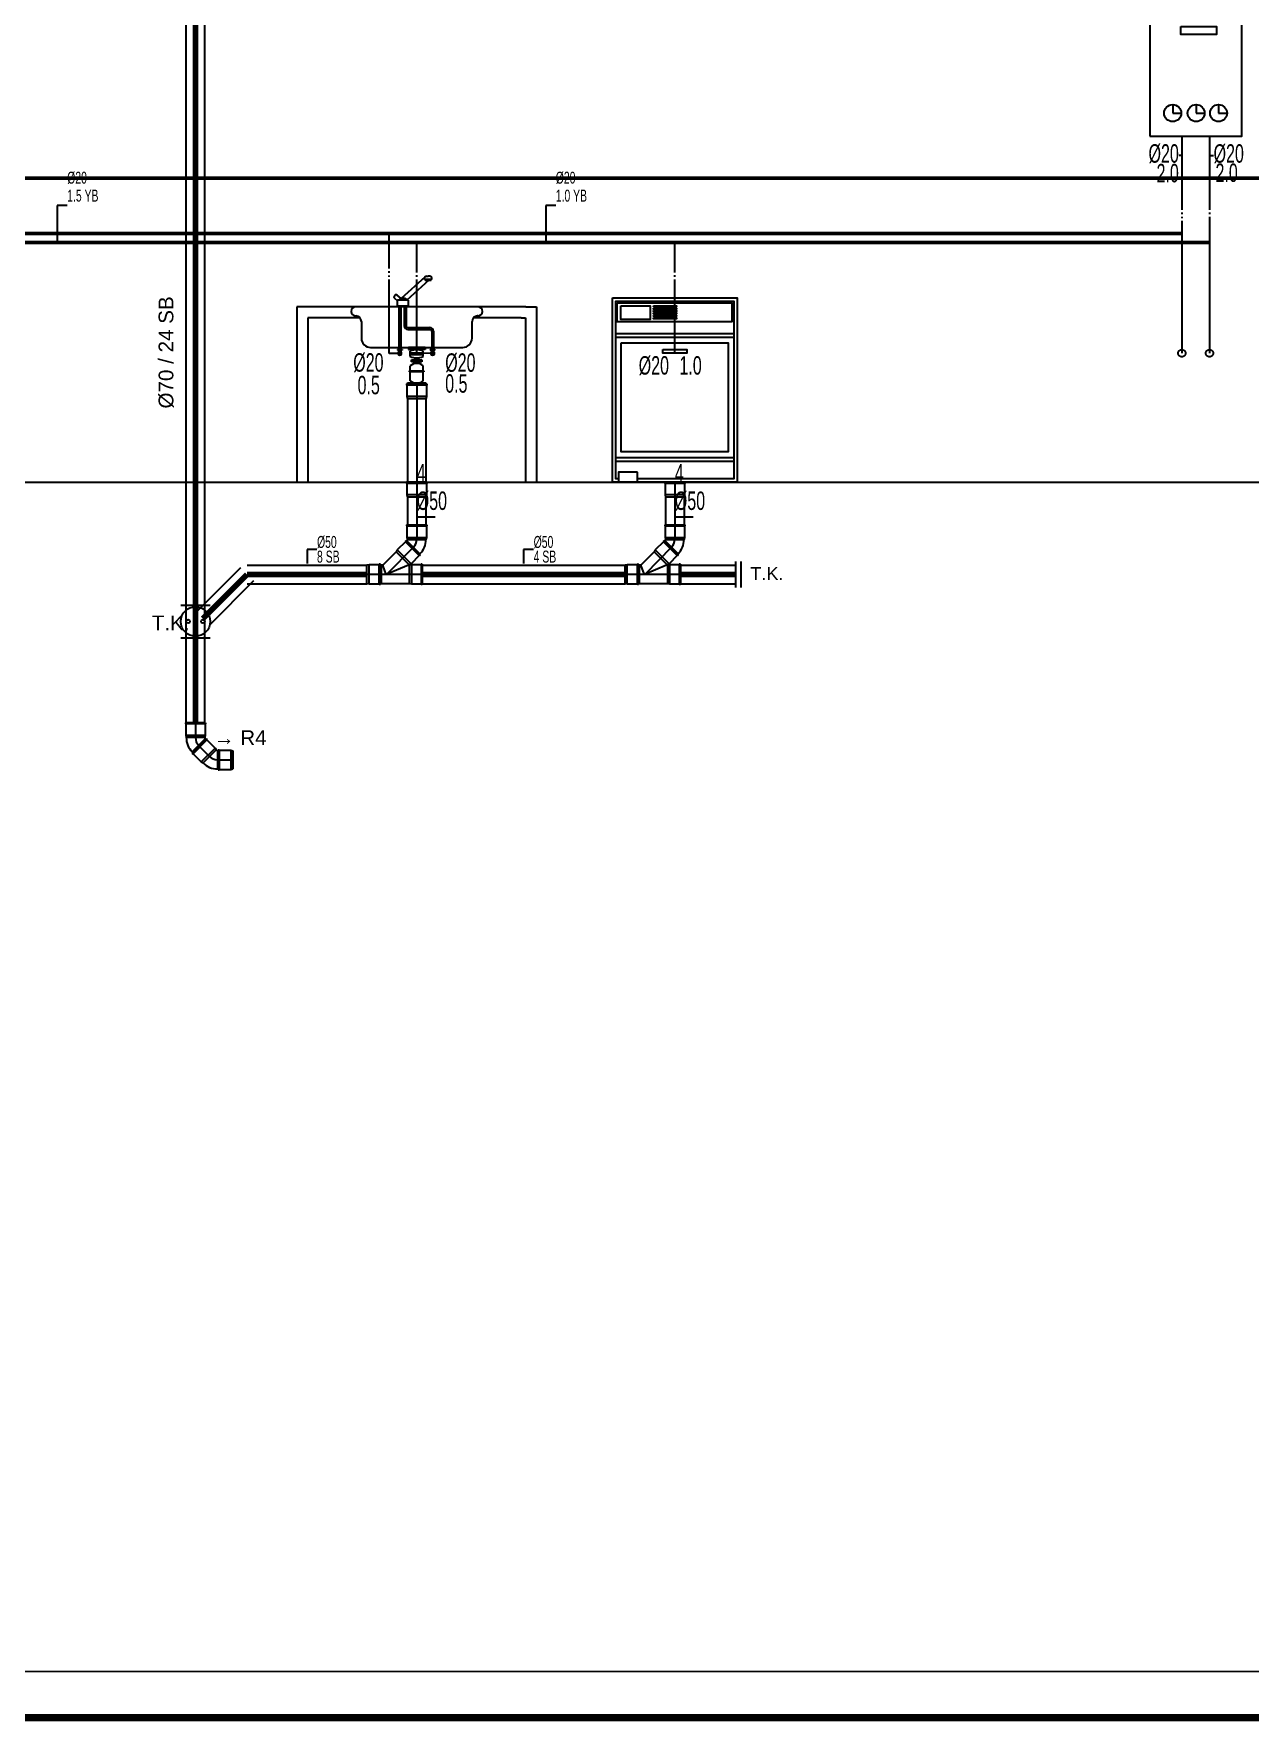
# Model space of a CAD drawing. Header units: centimetres. Extents: x -13133 to 30552, y -2 to 4552.
# Drawn here: x 19552 to 20212, y -2 to 913 of the extents above; entities that cross this region are included whole.
import ezdxf
from ezdxf.enums import TextEntityAlignment as Align

# ---------------------------------------------------------------- set-up
doc = ezdxf.new("R2010")
doc.units = ezdxf.units.CM
for name, pattern in [('BASMA HATTI', [31, 25, -6]), ('PIS', [38, 30, -8]), ('PISSU HATTI', [26, 20, -6]), ('SICAK', [4.6, 4, -0.15, 0.075, -0.15, 0.075, -0.15]), ('SOGUK', [4.375, 4, -0.15, 0.075, -0.15])]:
    doc.linetypes.add(name, pattern=pattern)
for name, color, linetype in [('MTY-PIS-SU-BORUSU', 6, 'PIS'), ('MTY-PISSU-BORU', 6, 'CONTINUOUS'), ('MTY-PISSU-BORU-TAVANDAN', 6, 'PISSU HATTI'), ('MTY-PISSU-CAP', 211, 'CONTINUOUS'), ('MTY-PVC', 43, 'CONTINUOUS'), ('MTY-SICAKSU-BORU', 1, 'BASMA HATTI'), ('MTY-SOGUKSU-BORU', 5, 'CONTINUOUS'), ('MTY-TEFRIS', 15, 'CONTINUOUS'), ('MTY-TEMIZSU-CAP', 101, 'CONTINUOUS'), ('MTY-VANA', 1, 'CONTINUOUS'), ('MTY-YUK-BIRIMI', 7, 'CONTINUOUS'), ('ROTAS-PAFTA', 7, 'CONTINUOUS'), ('ROTAS-PIS-SU-BORUSU', 6, 'PIS'), ('ROTAS-PISSU-CAP', 211, 'CONTINUOUS'), ('ROTAS-PVC', 43, 'CONTINUOUS'), ('ROTAS-SEMA', 8, 'CONTINUOUS'), ('ROTAS-SICAKSU-BORU', 1, 'BASMA HATTI'), ('ROTAS-SOGUKSU-BORU', 5, 'CONTINUOUS'), ('ROTAS-TEFRIS', 15, 'CONTINUOUS'), ('ROTAS-VANA', 1, 'CONTINUOUS')]:
    doc.layers.add(name, color=color, linetype=linetype)
doc.styles.add('CAP', font='wturkce.SHX', dxfattribs={"width": 0.65})
doc.styles.add('MTY_CAP', font='wturkce.SHX', dxfattribs={"width": 0.65, "height": 20})
doc.styles.add('MTYCAPLT', font='arial.ttf', dxfattribs={"width": 0.65, "height": 1})
doc.styles.add('ROTAS', font='arial.ttf')
doc.linetypes.add('PİS SU', pattern='A,6,-0.4,[")",Standard,S=1,R=0,X=-0.1,Y=-0.375],-0.2', length=6.6)

# ---------------------------------------------------------------- blocks, each defined once
blk = doc.blocks.new('EVIYE1 KOLON')
at = {"layer": 'MTY-PISSU-BORU-TAVANDAN', "linetype": 'PİS SU', "ltscale": 5}
blk.add_line((0, 53.81), (0, 0), dxfattribs=at)
at = {"layer": 'MTY-PVC', "color": 43}
for p, q in [((-5.5, 53.32), (-5.5, 52.72)), ((-5.03, 53.32), (-5.5, 53.32)), ((-5.3, 52.72), (-5.5, 52.72)), ((5.3, 52.72), (-5.3, 52.72)), ((-5.3, 52.72), (-5.3, 46.46)), ((5.3, 46.46), (-5.3, 46.46)), ((-5.3, 46.46), (-5, 45.32)), ((5, 53.32), (-5.03, 53.32)), ((5, 53.81), (-5, 53.81)), ((-5, 53.81), (-5, 53.32)), ((5.5, 53.32), (4.97, 53.32)), ((5, 53.81), (5, 53.32)), ((5.3, 46.46), (5, 45.32)), ((5.5, 52.72), (5.3, 52.72)), ((5.3, 52.72), (5.3, 46.46)), ((5.5, 53.32), (5.5, 52.72)), ((5, 45.32), (-5, 45.32)), ((-5, 45.32), (-5, 0)), ((5, 45.32), (5, 0))]:
    blk.add_line(p, q, dxfattribs=at)
at = {"layer": 'MTY-SICAKSU-BORU', "linetype": 'SICAK', "ltscale": 10}
for p, q in [((-15, 69.92), (-15, 135)), ((-9.13, 69.92), (-15, 69.92))]:
    blk.add_line(p, q, dxfattribs=at)
at = {"layer": 'MTY-SOGUKSU-BORU', "linetype": 'SOGUK', "ltscale": 10}
for p, q in [((0, 70), (0, 130)), ((9.14, 69.92), (0, 70))]:
    blk.add_line(p, q, dxfattribs=at)
at = {"layer": 'MTY-TEFRIS', "color": 4}
for p, q in [((4.33, 111.2), (-8.43, 99.61)), ((4.2, 109.98), (4.29, 110.82)), ((4.2, 109.98), (6.23, 109.98)), ((4.58, 109.98), (4.58, 109.64)), ((7.82, 109.98), (4.58, 109.98)), ((5.28, 111.72), (6.23, 111.72)), ((7.17, 111.72), (6.23, 111.72)), ((8.25, 109.98), (6.23, 109.98)), ((7.82, 109.64), (7.82, 109.98)), ((8.25, 109.98), (8.16, 110.82)), ((-11.94, 101.4), (-12.12, 101.2)), ((-8.36, 99.67), (-10.53, 101.52)), ((6.58, 109.64), (-5.44, 98.72)), ((4.58, 109.64), (7.82, 109.64)), ((33.13, 95.2), (-33.13, 95.2)), ((-12.01, 99.79), (-10.45, 98.47)), ((-4.38, 98.72), (-10.45, 98.72)), ((-10.45, 95.77), (-10.45, 98.72)), ((-10.45, 95.77), (-4.38, 95.77)), ((-10, 95.77), (-10, 95.39)), ((-10, 95.39), (-4.8, 95.39)), ((-9.63, 95.39), (-9.63, 71.96)), ((-9.34, 98.78), (-9.41, 98.72)), ((-8.63, 95.39), (-8.63, 71.96)), ((-8.36, 99.62), (-7.41, 99.62)), ((-6.47, 99.62), (-7.41, 99.62)), ((-6.76, 95.39), (-6.76, 84.89)), ((-5.76, 95.39), (-5.76, 84.89)), ((-4.8, 95.39), (-4.8, 95.77)), ((-4.38, 95.77), (-4.38, 98.72)), ((-33.13, 90.2), (-33, 90.2)), ((-30, 87.2), (-30, 78.16)), ((-4.76, 83.89), (7.14, 83.89)), ((-4.76, 82.89), (7.14, 82.89)), ((30, 78.16), (30, 87.2)), ((33.13, 90.2), (33, 90.2)), ((8.14, 81.89), (8.14, 71.96)), ((9.14, 81.89), (9.14, 71.96)), ((-25, 73.16), (25, 73.16)), ((-10.38, 71.96), (-10.38, 71.58)), ((-9.13, 71.96), (-10.38, 71.96)), ((-10.38, 71.58), (-9.13, 71.58)), ((-9.63, 71.58), (-9.63, 69.92)), ((-9.63, 69.92), (-8.63, 69.92)), ((-9.13, 71.96), (-7.87, 71.96)), ((-7.87, 71.58), (-9.13, 71.58)), ((-8.63, 71.58), (-8.63, 69.92)), ((-7.87, 71.96), (-7.87, 71.58)), ((4.54, 73.16), (-4.54, 73.16)), ((-4.54, 73.16), (-4.54, 72.09)), ((-4.54, 72.09), (0, 72.09)), ((-3.49, 68.17), (-3.49, 71.17)), ((3.49, 70.09), (-3.49, 70.09)), ((3.49, 69.1), (-3.49, 69.1)), ((-2.75, 65.33), (-2.75, 66.46)), ((-2.75, 66.46), (2.86, 66.46)), ((2.86, 65.93), (-2.75, 65.93)), ((2.86, 65.33), (-2.75, 65.33)), ((-1, 72.09), (-1, 71.78)), ((-1, 67.56), (-1, 66.46)), ((-1, 65.33), (-1, 64.49)), ((4.54, 72.09), (0, 72.09)), ((1, 72.09), (1, 71.78)), ((1, 67.56), (1, 66.46)), ((1, 65.33), (1, 64.49)), ((2.86, 66.46), (2.86, 65.33)), ((3.49, 68.17), (3.49, 71.17)), ((4.54, 73.16), (4.54, 72.09)), ((7.38, 71.96), (7.38, 71.58)), ((8.64, 71.96), (7.38, 71.96)), ((7.38, 71.58), (8.64, 71.58)), ((8.14, 71.58), (8.14, 69.92)), ((9.14, 69.92), (8.14, 69.92)), ((8.64, 71.96), (9.9, 71.96)), ((9.9, 71.58), (8.64, 71.58)), ((9.14, 71.58), (9.14, 69.92)), ((9.9, 71.96), (9.9, 71.58)), ((-3.95, 59.82), (-3.95, 60.41)), ((-3.95, 60.41), (3.82, 60.41)), ((3.82, 59.82), (-3.95, 59.82)), ((-3.49, 60.41), (-3.49, 63.23)), ((-3.49, 55.1), (-3.49, 59.82)), ((3.49, 60.41), (3.49, 63.23)), ((3.49, 55.1), (3.49, 59.82)), ((3.82, 60.41), (3.82, 59.82))]:
    blk.add_line(p, q, dxfattribs=at)
at = {"layer": 'MTY-TEFRIS', "color": 2}
for p, q in [((-65, 95.2), (-65, 0)), ((59.11, 95.2), (-65, 95.2)), ((59.11, 95.2), (65, 95.2)), ((65, 95.2), (65, 0)), ((-59, 89.2), (-59, 0)), ((-30.76, 89.2), (-59, 89.2)), ((56.74, 89.2), (30.76, 89.2)), ((56.74, 89.2), (59, 89.2)), ((59, 89.2), (59, 0))]:
    blk.add_line(p, q, dxfattribs=at)
at = {"layer": 'MTY-TEFRIS', "color": 4}
for centre, radius, start, end in [((5.28, 110.72), 1, 90, 174.07007), ((7.17, 110.72), 1, 5.92993, 90), ((-11.36, 100.55), 1, 139.57371, 229.57371), ((-11.18, 100.76), 1, 49.57371, 139.57371), ((-33.13, 92.7), 2.5, 90, 270), ((-8.36, 98.62), 1, 90, 174.07007), ((-6.47, 98.62), 1, 5.92993, 90), ((33.13, 92.7), 2.5, 270, 90), ((-33, 87.2), 3, 0, 90), ((-4.76, 84.89), 2, 180, 270), ((-4.76, 84.89), 1, 180, 270), ((7.14, 81.89), 2, 0, 90), ((7.14, 81.89), 1, 0, 90), ((33, 87.2), 3, 90, 180), ((-25, 78.16), 5, 180, 270), ((25, 78.16), 5, 270, 0), ((-9.13, 69.92), 1, 119.88579, 60.11421), ((-9.13, 70), 0.506, 189.04535, 350.95465), ((0, 62.3), 9.53, 68.53271, 111.46729), ((0, 77.03), 9.53, 248.53271, 291.46729), ((0, 59.16), 5.35, 49.37058, 130.62942), ((8.64, 69.92), 1, 119.88579, 60.11421), ((8.64, 70), 0.506, 189.04535, 350.95465), ((0, 59.16), 5.35, 229.37058, 310.62942)]:
    blk.add_arc(centre, radius, start, end, dxfattribs=at)
at = {"layer": 'MTY-PISSU-CAP', "lineweight": -3, "ltscale": 100, "style": 'CAP', "width": 0.65}
blk.add_attdef('PSCP', text='', height=10, dxfattribs=at).set_placement((0, -10), align=Align.MIDDLE_LEFT)
at = {"layer": 'MTY-TEMIZSU-CAP', "color": 101, "style": 'CAP', "width": 0.65}
blk.add_attdef('SCCP', text='', height=10, dxfattribs=at).set_placement((-18, 65), align=Align.MIDDLE_RIGHT)
blk.add_attdef('SOCP', text='', height=10, dxfattribs=at).set_placement((15.46, 64.92), align=Align.MIDDLE_LEFT)
at = {"layer": 'MTY-YUK-BIRIMI', "color": 101, "style": 'CAP', "width": 0.65}
blk.add_attdef('SC', text='', height=10, dxfattribs=at).set_placement((-20, 52.74), align=Align.MIDDLE_RIGHT)
blk.add_attdef('SO', text='', height=10, dxfattribs=at).set_placement((15.46, 53.61), align=Align.MIDDLE_LEFT)
at = {"layer": 'MTY-YUK-BIRIMI', "color": 211, "lineweight": -3, "ltscale": 100, "style": 'CAP', "width": 0.65}
blk.add_attdef('PS', text='', height=10, dxfattribs=at).set_placement((0, 5), align=Align.MIDDLE_LEFT)
blk = doc.blocks.new('PVC CATAL SAG')
at = {"layer": 'MTY-PIS-SU-BORUSU', "linetype": 'PİS SU', "ltscale": 5}
for p, q in [((0, 0), (0, -23.03)), ((0, -23.03), (0, -31.02)), ((-1.76, -35.26), (-16.12, -49.85)), ((3, -50), (-27, -50))]:
    blk.add_line(p, q, dxfattribs=at)
blk.add_arc((-6, -31.02), 6, 315, 0, dxfattribs=at)
at = {"layer": 'MTY-PISSU-CAP', "lineweight": -3, "ltscale": 100}
for p, q in [((0, -15.84), (0, -25.84)), ((10, -18.89), (0, -18.89))]:
    blk.add_line(p, q, dxfattribs=at)
at = {"layer": 'MTY-PVC', "color": 43}
for p, q in [((-5.5, 0), (-5.5, -0.6)), ((5.5, 0), (-5.5, 0)), ((-5.3, -0.6), (-5.5, -0.6)), ((5.3, -0.6), (-5.3, -0.6)), ((-5.3, -0.6), (-5.3, -6.85)), ((5.3, -6.85), (-5.3, -6.85)), ((-5.3, -6.85), (-5, -7.99)), ((5, -7.99), (-5, -7.99)), ((-5, -7.99), (-5, -22.87)), ((5.3, -6.85), (5, -7.99)), ((5, -7.99), (5, -22.87)), ((5.5, -0.6), (5.3, -0.6)), ((5.3, -0.6), (5.3, -6.85)), ((5.5, 0), (5.5, -0.6)), ((-5.5, -23.03), (-5.5, -23.63)), ((-5.5, -23.03), (-4.97, -23.03)), ((-5.5, -23.63), (-5.3, -23.63)), ((-5.3, -23.63), (5.3, -23.63)), ((-5.3, -23.63), (-5.3, -29.88)), ((-5, -23.03), (5.03, -23.03)), ((5.03, -23.03), (5.5, -23.03)), ((5.3, -23.63), (5.5, -23.63)), ((5.3, -23.63), (5.3, -29.88)), ((5.5, -23.03), (5.5, -23.63)), ((-6.17, -32.27), (-10.59, -36.69)), ((-5.88, -31.7), (-6.31, -32.13)), ((-5.88, -31.7), (-6.31, -32.13)), ((-6.31, -32.13), (-6.17, -32.27)), ((-6.31, -32.13), (-6.17, -32.27)), ((-6.17, -32.27), (1.33, -39.76)), ((-5.88, -31.7), (-5.58, -32.01)), ((-5.88, -31.7), (-5.58, -32.01)), ((-5.29, -31.73), (-5.58, -32.01)), ((-5.58, -32.01), (1.54, -39.13)), ((-5.3, -29.88), (5.3, -29.88)), ((-5.3, -29.88), (-5, -31.02)), ((-5.29, -31.73), (1.78, -38.8)), ((-5, -31.02), (5, -31.02)), ((5.3, -29.88), (5, -31.02)), ((-25.86, -44.7), (-27, -45)), ((-27, -55), (-27, -45)), ((-25.86, -55.3), (-25.86, -44.7)), ((-20.33, -44.7), (-25.86, -44.7)), ((-19.73, -44.5), (-20.33, -44.5)), ((-20.33, -44.7), (-20.33, -44.5)), ((-20.33, -55.3), (-20.33, -44.7)), ((-19.73, -45), (-19.73, -44.5)), ((-19.73, -55), (-19.73, -45)), ((-19.33, -45), (-19.73, -45)), ((-18.46, -45), (-19.33, -45)), ((-19.33, -45), (-19.33, -55)), ((-19.33, -45), (-19.33, -55)), ((-19.33, -55), (-19.33, -45)), ((-19.33, -45), (-19.33, -55)), ((-11.15, -37.73), (-18.46, -45)), ((-16.5, -50), (-18.46, -45)), ((-4.43, -45), (-16.5, -50)), ((-10.59, -36.69), (-11.15, -37.73)), ((-11.15, -37.73), (-4.14, -44.75)), ((-10.59, -36.69), (-3.09, -44.18)), ((-4.14, -44.75), (-4.43, -45)), ((-4.02, -45), (-4.42, -45)), ((-3.09, -44.18), (-4.14, -44.75)), ((-2.88, -44.7), (-4.02, -45)), ((-4.02, -45), (-4.02, -55)), ((1.33, -39.76), (-3.09, -44.18)), ((2.4, -44.7), (-2.88, -44.7)), ((-2.88, -44.7), (-2.88, -55.3)), ((1.33, -39.76), (1.47, -39.9)), ((1.33, -39.76), (1.47, -39.9)), ((1.89, -39.48), (1.47, -39.9)), ((1.89, -39.48), (1.47, -39.9)), ((1.78, -38.8), (1.5, -39.08)), ((1.5, -39.08), (1.89, -39.48)), ((1.5, -39.08), (1.89, -39.48)), ((3, -44.5), (2.4, -44.5)), ((2.4, -44.5), (2.4, -44.7)), ((2.4, -44.7), (2.4, -55.3)), ((3, -44.5), (3, -45)), ((3, -45), (3, -55)), ((-25.86, -55.3), (-27, -55)), ((-20.33, -55.3), (-25.86, -55.3)), ((-20.33, -55.5), (-20.33, -55.3)), ((-19.73, -55.5), (-20.33, -55.5)), ((-19.73, -55.5), (-19.73, -55)), ((-19.33, -55), (-19.73, -55)), ((-4.02, -55), (-19.33, -55)), ((-2.88, -55.3), (-4.02, -55)), ((2.4, -55.3), (-2.88, -55.3)), ((2.4, -55.3), (2.4, -55.5)), ((3, -55.5), (2.4, -55.5)), ((3, -55), (3, -55.5))]:
    blk.add_line(p, q, dxfattribs=at)
for radius in [1, 11]:
    blk.add_arc((-6, -31.02), radius, 315, 0, dxfattribs=at)
blk = doc.blocks.new('BULASIK MAKINASI1 KOLON')
at = {"layer": 'MTY-SOGUKSU-BORU', "linetype": 'SOGUK', "ltscale": 10}
blk.add_line((0, 70), (0, 130), dxfattribs=at)
at = {"layer": 'MTY-TEFRIS', "color": 4}
for p, q in [((-32.01, 80.72), (32.01, 80.72)), ((-32.01, 78.63), (32.01, 78.63)), ((-32.01, 13.53), (32.01, 13.53)), ((-32.01, 11.44), (32.01, 11.44))]:
    blk.add_line(p, q, dxfattribs=at)
for points in [[(-33.81, 100), (33.81, 100), (33.81, 0), (-33.81, 0)], [(-20.26, 5.42), (-30.48, 5.42), (-30.48, 0), (-20.26, 0)]]:
    blk.add_lwpolyline(points, close=True, dxfattribs=at)
blk.add_lwpolyline([(-30.48, 1.8), (-32.01, 1.8), (-32.01, 98.2), (32.01, 98.2), (32.01, 1.8), (-20.26, 1.8)], dxfattribs=at)
at = {"layer": 'MTY-TEFRIS', "color": 2}
for points in [[(-31.19, 97.28), (30.96, 97.28), (30.96, 87.1), (-31.19, 87.1)], [(-29.31, 95.74), (-13.38, 95.74), (-13.38, 88.32), (-29.31, 88.32)], [(-11.61, 95.74), (0.92, 95.74), (0.92, 95.26), (-11.61, 95.26)], [(-11.61, 94.44), (0.92, 94.44), (0.92, 93.96), (-11.61, 93.96)], [(-11.61, 93.13), (0.92, 93.13), (0.92, 92.66), (-11.61, 92.66)], [(-11.61, 91.83), (0.92, 91.83), (0.92, 91.35), (-11.61, 91.35)], [(-11.61, 90.52), (0.92, 90.52), (0.92, 90.05), (-11.61, 90.05)], [(-11.61, 89.22), (0.92, 89.22), (0.92, 88.74), (-11.61, 88.74)], [(-29.02, 75.63), (29.02, 75.63), (29.02, 16.53), (-29.02, 16.53)], [(-6.53, 71.95), (6.53, 71.95), (6.53, 69.94), (-6.53, 69.94)]]:
    blk.add_lwpolyline(points, close=True, dxfattribs=at)
at = {"layer": 'MTY-PISSU-CAP', "lineweight": -3, "ltscale": 100, "style": 'CAP', "width": 0.65}
blk.add_attdef('PSCP', text='', height=10, dxfattribs=at).set_placement((0, -10), align=Align.MIDDLE_LEFT)
at = {"layer": 'MTY-TEMIZSU-CAP', "color": 101, "style": 'CAP', "width": 0.65}
blk.add_attdef('SOCP', text='', height=10, dxfattribs=at).set_placement((-3.17, 63.4), align=Align.MIDDLE_RIGHT)
at = {"layer": 'MTY-YUK-BIRIMI', "color": 101, "style": 'CAP', "width": 0.65}
blk.add_attdef('SO', text='', height=10, dxfattribs=at).set_placement((2.5, 63.4), align=Align.MIDDLE_LEFT)
at = {"layer": 'MTY-YUK-BIRIMI', "color": 211, "lineweight": -3, "ltscale": 100, "style": 'CAP', "width": 0.65}
blk.add_attdef('PS', text='', height=10, dxfattribs=at).set_placement((0, 5), align=Align.MIDDLE_LEFT)
blk = doc.blocks.new('MTY-PIS SU CAP SB')
at = {"layer": 'MTY-PISSU-CAP'}
for p, q in [((0.83, 1.17), (0, 1.17)), ((0, 1.17), (0, 0))]:
    blk.add_line(p, q, dxfattribs=at)
at = {"layer": 'MTY-PISSU-CAP', "style": 'MTY_CAP', "width": 0.65}
blk.add_attdef('PSCP_001', (0.83, 1.29), '', height=1, dxfattribs=at)
at = {"layer": 'MTY-YUK-BIRIMI', "color": 211, "style": 'MTY_CAP', "width": 0.65}
blk.add_attdef('PS_001', (0.83, 0.07), '', height=1, dxfattribs=at)
blk = doc.blocks.new('KOMBI1 KOLON')
at = {"layer": 'MTY-SICAKSU-BORU', "linetype": 'SICAK', "ltscale": 10}
for p in [(-15, 187.75), (-15, 135)]:
    blk.add_line(p, (-15, 70), dxfattribs=at)
blk.add_circle((-15, 70), 2, dxfattribs=at)
at = {"layer": 'MTY-SOGUKSU-BORU', "linetype": 'SOGUK', "ltscale": 10}
for p in [(0, 187.75), (0, 130)]:
    blk.add_line(p, (0, 70), dxfattribs=at)
blk.add_circle((0, 70), 2, dxfattribs=at)
at = {"layer": 'MTY-TEFRIS'}
for p, q in [((-19.97, 204.84), (-19.97, 200.22)), ((-7.25, 204.84), (-7.25, 200.22)), ((4.91, 204.84), (4.91, 200.22)), ((-19.97, 200.22), (-15.35, 200.22)), ((-7.25, 200.22), (-2.63, 200.22)), ((4.91, 200.22), (9.54, 200.22))]:
    blk.add_line(p, q, dxfattribs=at)
for points in [[(-32.4, 187.75), (17.6, 187.75), (17.6, 257.75), (-32.4, 257.75)], [(-15.48, 247.28), (3.88, 247.28), (3.88, 242.83), (-15.48, 242.83)]]:
    blk.add_lwpolyline(points, close=True, dxfattribs=at)
for centre in [(-19.97, 200.22), (-7.25, 200.22), (4.91, 200.22)]:
    blk.add_circle(centre, 4.62, dxfattribs=at)
at = {"layer": 'MTY-TEMIZSU-CAP', "color": 101}
for p, q in [((-15, 177.16), (-16.63, 177.16)), ((0, 177.16), (2.22, 177.16))]:
    blk.add_line(p, q, dxfattribs=at)
at = {"layer": 'MTY-TEMIZSU-CAP', "color": 101, "style": 'CAP', "width": 0.65}
blk.add_attdef('SCCP', text='', height=10, dxfattribs=at).set_placement((-16.63, 178.35), align=Align.MIDDLE_RIGHT)
blk.add_attdef('SOCP', text='', height=10, dxfattribs=at).set_placement((2.22, 178.34), align=Align.MIDDLE_LEFT)
at = {"layer": 'MTY-YUK-BIRIMI', "color": 101, "style": 'CAP', "width": 0.65}
blk.add_attdef('SC', text='', height=10, dxfattribs=at).set_placement((-16.63, 167.7), align=Align.MIDDLE_RIGHT)
blk.add_attdef('SO', text='', height=10, dxfattribs=at).set_placement((3.25, 167.91), align=Align.MIDDLE_LEFT)
blk = doc.blocks.new('MTY-TEMIZ SU CAP MB')
at = {"layer": 'MTY-TEMIZSU-CAP'}
for p, q in [((0.83, 3.1), (0, 3.1)), ((0, 3.1), (0, 0))]:
    blk.add_line(p, q, dxfattribs=at)
at = {"layer": 'MTY-TEMIZSU-CAP', "style": 'MTY_CAP', "width": 0.65}
for tag, p in [('SOCP_001', (0.83, 4.92)), ('SCCP_001', (0.83, 1.92))]:
    blk.add_attdef(tag, p, '', height=1, dxfattribs=at)
at = {"layer": 'MTY-YUK-BIRIMI', "color": 101, "style": 'MTY_CAP', "width": 0.65}
for tag, p in [('SO_001', (0.83, 3.42)), ('SC_001', (0.83, 0.42))]:
    blk.add_attdef(tag, p, '', height=1, dxfattribs=at)
blk = doc.blocks.new('MTY-TEMIZLEME KAPAGI KOLON')
at = {"layer": 'MTY-VANA', "color": 1, "ltscale": 75}
for p, q in [((-10, 11), (10, 11)), ((-10, -11), (10, -11))]:
    blk.add_line(p, q, dxfattribs=at)
for centre, radius in [((0, 0), 10), ((-5, 0), 1.25), ((5, 0), 1.25)]:
    blk.add_circle(centre, radius, dxfattribs=at)
at = {"layer": 'MTY-VANA', "color": 1, "ltscale": 75, "style": 'MTYCAPLT'}
blk.add_attdef('TK', (-29.6, -6), '', height=10, dxfattribs=at)
blk = doc.blocks.new('PVC DIRSEK')
at = {"layer": 'MTY-PISSU-BORU', "linetype": 'PİS SU', "ltscale": 5}
for p, q in [((0, 0), (0, -7.99)), ((1.99, -12.56), (7.65, -18.21)), ((11.89, -19.97), (20.28, -20.03))]:
    blk.add_line(p, q, dxfattribs=at)
for centre, start, end in [((6, -7.99), 180, 225), ((11.89, -13.97), 225, 270)]:
    blk.add_arc(centre, 6, start, end, dxfattribs=at)
at = {"layer": 'MTY-PVC', "color": 43}
for p, q in [((-5.5, 0), (-5.5, -0.6)), ((5.5, 0), (-5.5, 0)), ((5.5, -0.6), (-5.5, -0.6)), ((-5.3, -0.6), (-5.3, -6.85)), ((5.3, -6.85), (-5.3, -6.85)), ((-5.3, -6.85), (-5, -7.99)), ((5, -7.99), (-5, -7.99)), ((5.29, -8.7), (-1.78, -15.77)), ((5.58, -8.98), (-1.56, -16.12)), ((6.31, -9.1), (-1.33, -16.73)), ((5.3, -6.85), (5, -7.99)), ((5.29, -8.7), (5.58, -8.98)), ((5.3, -0.6), (5.3, -6.85)), ((5.5, 0), (5.5, -0.6)), ((5.88, -8.67), (5.51, -9.04)), ((5.88, -8.67), (5.58, -8.98)), ((5.88, -8.67), (6.31, -9.1)), ((5.88, -8.67), (6.31, -9.1)), ((6.31, -9.1), (6.17, -9.24)), ((-1.5, -16.05), (-1.89, -16.45)), ((-1.56, -16.12), (-1.89, -16.45)), ((-1.89, -16.45), (-1.47, -16.88)), ((-1.89, -16.45), (-1.47, -16.88)), ((-1.78, -15.77), (-1.5, -16.05)), ((-1.33, -16.73), (-1.47, -16.88)), ((-1.33, -16.73), (-1.47, -16.88)), ((6.17, -9.24), (-1.33, -16.73)), ((-1.33, -16.73), (3.09, -21.15)), ((10.59, -13.66), (3.09, -21.15)), ((11.18, -14.68), (4.11, -21.75)), ((6.17, -9.24), (10.59, -13.66)), ((10.59, -13.66), (11.18, -14.68)), ((11.89, -14.97), (11.89, -24.97)), ((11.89, -14.97), (12.29, -14.97)), ((12.29, -14.53), (12.29, -14.97)), ((12.29, -14.53), (12.89, -14.53)), ((12.29, -14.97), (12.29, -25.03)), ((12.89, -14.53), (12.89, -14.73)), ((12.89, -14.73), (12.89, -25.33)), ((12.89, -14.73), (19.14, -14.73)), ((19.14, -14.73), (20.28, -15.07)), ((19.14, -14.73), (19.14, -25.33)), ((20.28, -15.07), (20.28, -25)), ((3.09, -21.15), (4.11, -21.75)), ((11.89, -24.97), (12.29, -24.97)), ((12.29, -24.97), (12.29, -25.53)), ((12.29, -25.53), (12.89, -25.53)), ((12.89, -25.33), (19.14, -25.33)), ((12.89, -25.33), (12.89, -25.53)), ((19.14, -25.33), (20.28, -25))]:
    blk.add_line(p, q, dxfattribs=at)
for centre, radius, start, end in [((6, -7.99), 11, 180, 225), ((6, -7.99), 1, 180, 225), ((11.89, -13.97), 1, 225, 270), ((11.89, -13.97), 11, 225, 270)]:
    blk.add_arc(centre, radius, start, end, dxfattribs=at)

msp = doc.modelspace()

# ---------------------------------------------------------------- linework, layer by layer
at = {"layer": 'ROTAS-PAFTA'}
for points, const_width in [([(15040, 0), (23060, 0), (23060, 2800), (15040, 2800)], 4), ([(15065, 25), (23035, 25), (23035, 2775), (15065, 2775)], 1)]:
    msp.add_lwpolyline(points, close=True, dxfattribs=dict(at, const_width=const_width))
at = {"layer": 'ROTAS-PIS-SU-BORUSU', "const_width": 3}
for points in [[(19640, 539.5), (19640, 1770)], [(19668, 620), (19644, 596)], [(19668, 620), (19733, 620)], [(19763, 620), (19873, 620)], [(19903, 620), (19933, 620)]]:
    msp.add_lwpolyline(points, dxfattribs=at)
at = {"layer": 'ROTAS-PVC'}
for p, q in [((19635, 539.5), (19635, 1770)), ((19645, 539.5), (19645, 1770)), ((19664.46, 623.54), (19640.46, 599.54)), ((19668, 625), (19733, 625)), ((19763, 625), (19873, 625)), ((19903, 625), (19933, 625)), ((19933, 613), (19933, 627)), ((19936, 613), (19936, 627)), ((19671.54, 616.46), (19647.54, 592.46)), ((19668, 615), (19733, 615)), ((19763, 615), (19873, 615)), ((19903, 615), (19933, 615))]:
    msp.add_line(p, q, dxfattribs=at)
at = {"layer": 'ROTAS-SEMA'}
msp.add_lwpolyline([(15140, 670), (22960, 670)], dxfattribs=at)
at = {"layer": 'ROTAS-SICAKSU-BORU', "const_width": 2}
msp.add_lwpolyline([(20175, 805), (18405, 805)], dxfattribs=at)
at = {"layer": 'ROTAS-SOGUKSU-BORU', "const_width": 2}
for points in [[(15640.05, 835), (20608, 835), (20608, 800), (20640, 800)], [(18120, 800), (20190, 800)]]:
    msp.add_lwpolyline(points, dxfattribs=at)

# ---------------------------------------------------------------- block references
at = {"layer": 'ROTAS-TEFRIS'}
ref = msp.add_blockref('KOMBI1 KOLON', (20190, 670), dxfattribs=at)
ref.add_attrib('SO', '2.0', dxfattribs={"color": 101, "height": 10, "style": 'CAP', "width": 0.65}).set_placement((20193.25, 837.91), align=Align.MIDDLE_LEFT)
ref.add_attrib('SOCP', 'Ø20', dxfattribs={"color": 101, "height": 10, "style": 'CAP', "width": 0.65}).set_placement((20192.22, 848.34), align=Align.MIDDLE_LEFT)
ref.add_attrib('SC', '2.0', dxfattribs={"color": 101, "height": 10, "style": 'CAP', "width": 0.65}).set_placement((20173.37, 837.7), align=Align.MIDDLE_RIGHT)
ref.add_attrib('SCCP', 'Ø20', dxfattribs={"color": 101, "height": 10, "style": 'CAP', "width": 0.65}).set_placement((20173.37, 848.35), align=Align.MIDDLE_RIGHT)
ref = msp.add_blockref('MTY-TEMIZ SU CAP MB', (19565, 800), dxfattribs=dict(at, xscale=6.5, yscale=6.5))
ref.add_attrib('SO_001', '1.5 YB', (19570.42, 822.21), dxfattribs={"color": 101, "height": 6.5, "style": 'MTY_CAP', "width": 0.65})
ref.add_attrib('SOCP_001', 'Ø20', (19570.42, 831.96), dxfattribs={"height": 6.5, "style": 'MTY_CAP', "width": 0.65})
ref = msp.add_blockref('MTY-TEMIZ SU CAP MB', (19830, 800), dxfattribs=dict(at, xscale=6.5, yscale=6.5))
ref.add_attrib('SO_001', '1.0 YB', (19835.42, 822.21), dxfattribs={"color": 101, "height": 6.5, "style": 'MTY_CAP', "width": 0.65})
ref.add_attrib('SOCP_001', 'Ø20', (19835.42, 831.96), dxfattribs={"height": 6.5, "style": 'MTY_CAP', "width": 0.65})
ref = msp.add_blockref('EVIYE1 KOLON', (19760, 670), dxfattribs=at)
ref.add_attrib('SO', '0.5', dxfattribs={"color": 101, "height": 10, "style": 'CAP', "width": 0.65}).set_placement((19775.46, 723.61), align=Align.MIDDLE_LEFT)
ref.add_attrib('SOCP', 'Ø20', dxfattribs={"color": 101, "height": 10, "style": 'CAP', "width": 0.65}).set_placement((19775.46, 734.92), align=Align.MIDDLE_LEFT)
ref.add_attrib('SC', '0.5', dxfattribs={"color": 101, "height": 10, "style": 'CAP', "width": 0.65}).set_placement((19740, 722.74), align=Align.MIDDLE_RIGHT)
ref.add_attrib('SCCP', 'Ø20', dxfattribs={"color": 101, "height": 10, "style": 'CAP', "width": 0.65}).set_placement((19742, 735), align=Align.MIDDLE_RIGHT)
ref.add_attrib('PSCP', 'Ø50', dxfattribs={"lineweight": -3, "ltscale": 100, "height": 10, "style": 'CAP', "width": 0.65}).set_placement((19760, 660), align=Align.MIDDLE_LEFT)
ref.add_attrib('PS', '4', dxfattribs={"color": 211, "lineweight": -3, "ltscale": 100, "height": 10, "style": 'CAP', "width": 0.65}).set_placement((19760, 675), align=Align.MIDDLE_LEFT)
ref = msp.add_blockref('BULASIK MAKINASI1 KOLON', (19900, 670), dxfattribs=at)
ref.add_attrib('SO', '1.0', dxfattribs={"color": 101, "height": 10, "style": 'CAP', "width": 0.65}).set_placement((19902.5, 733.4), align=Align.MIDDLE_LEFT)
ref.add_attrib('SOCP', 'Ø20', dxfattribs={"color": 101, "height": 10, "style": 'CAP', "width": 0.65}).set_placement((19896.83, 733.4), align=Align.MIDDLE_RIGHT)
ref.add_attrib('PSCP', 'Ø50', dxfattribs={"lineweight": -3, "ltscale": 100, "height": 10, "style": 'CAP', "width": 0.65}).set_placement((19900, 660), align=Align.MIDDLE_LEFT)
ref.add_attrib('PS', '4', dxfattribs={"color": 211, "lineweight": -3, "ltscale": 100, "height": 10, "style": 'CAP', "width": 0.65}).set_placement((19900, 675), align=Align.MIDDLE_LEFT)
for name, p in [('PVC CATAL SAG', (19760, 670)), ('PVC CATAL SAG', (19900, 670)), ('PVC DIRSEK', (19640, 539.5))]:
    msp.add_blockref(name, p, dxfattribs=at)
ref = msp.add_blockref('MTY-PIS SU CAP SB', (19700.5, 626), dxfattribs=dict(at, xscale=6.5, yscale=6.5))
ref.add_attrib('PSCP_001', 'Ø50', (19705.92, 634.38), dxfattribs={"height": 6.5, "style": 'MTY_CAP', "width": 0.65})
ref.add_attrib('PS_001', '8 SB', (19705.92, 626.43), dxfattribs={"color": 211, "height": 6.5, "style": 'MTY_CAP', "width": 0.65})
ref = msp.add_blockref('MTY-PIS SU CAP SB', (19818, 626), dxfattribs=dict(at, xscale=6.5, yscale=6.5))
ref.add_attrib('PSCP_001', 'Ø50', (19823.42, 634.38), dxfattribs={"height": 6.5, "style": 'MTY_CAP', "width": 0.65})
ref.add_attrib('PS_001', '4 SB', (19823.42, 626.43), dxfattribs={"color": 211, "height": 6.5, "style": 'MTY_CAP', "width": 0.65})
ref = msp.add_blockref('MTY-TEMIZLEME KAPAGI KOLON', (19640, 594.5), dxfattribs=dict(at, xscale=0.8, yscale=0.8))
ref.add_attrib('TK', 'T.K.', (19616.32, 589.73), dxfattribs={"layer": 'ROTAS-VANA', "color": 1, "ltscale": 75, "height": 8, "style": 'MTYCAPLT'})

# ---------------------------------------------------------------- texts
at = {"layer": 'ROTAS-PISSU-CAP', "style": 'ROTAS'}
msp.add_text('Ø70 / 24 SB', height=8, rotation=90, dxfattribs=at).set_placement((19628, 710))
for s, height, p in [('T.K.', 7, (19941, 617)), ('→ R4', 8, (19650, 527.5))]:
    msp.add_text(s, height=height, dxfattribs=at).set_placement(p)

doc.saveas('drawing.dxf')
